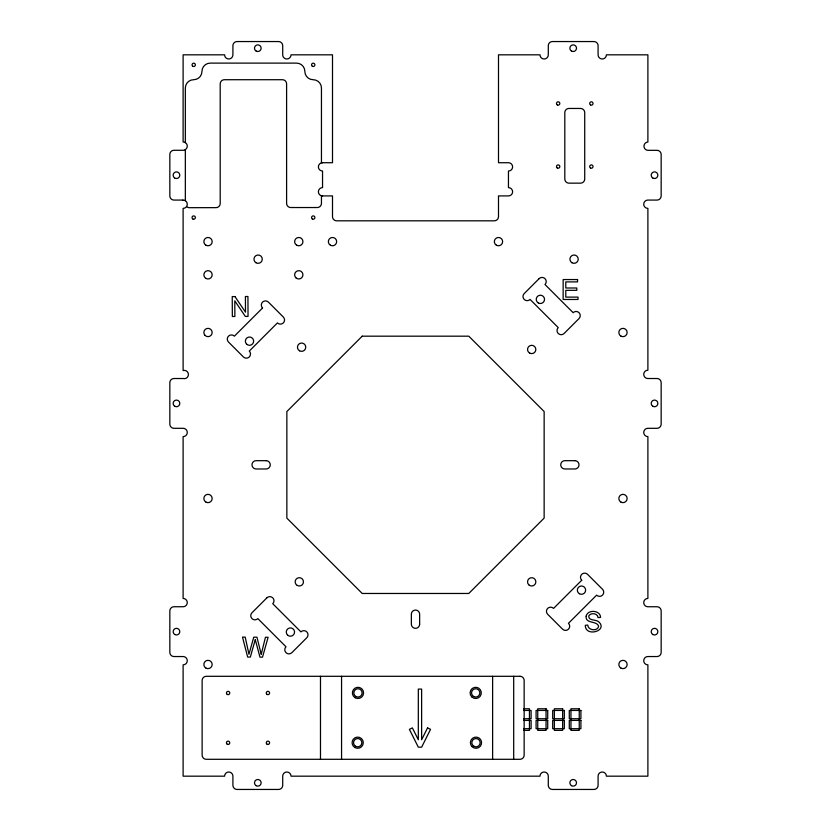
<?xml version="1.0" encoding="UTF-8"?>
<svg xmlns="http://www.w3.org/2000/svg" width="831" height="831" viewBox="0 0 831 831"><rect width="100%" height="100%" fill="white"/><g stroke="black" fill="none" stroke-linecap="round" stroke-linejoin="round"><path stroke-width="1.25" d="M182.851 200.074L173.98 200.074A4.145 4.145 0 0 1 169.836 195.919L169.836 154.421A4.145 4.145 0 0 1 173.98 150.276L183.111 150.276A4.145 4.145 0 0 0 187.266 146.121A4.145 4.145 0 0 0 183.111 141.976L183.111 54.825L224.609 54.825A4.145 4.145 0 0 0 228.764 58.98A4.145 4.145 0 0 0 232.909 54.825L232.909 45.695A4.145 4.145 0 0 1 237.064 41.55L278.562 41.55A4.145 4.145 0 0 1 282.706 45.695L282.706 54.825A4.145 4.145 0 0 0 286.861 58.98A4.145 4.145 0 0 0 291.006 54.825L332.504 54.825L332.504 162.72L321.452 162.72L321.452 88.013A8.3 8.3 0 0 0 313.152 79.714A8.3 8.3 0 0 1 304.852 71.414A8.3 8.3 0 0 0 296.553 63.114L210.243 63.114A8.3 8.3 0 0 0 201.943 71.414A8.3 8.3 0 0 1 193.644 79.714A8.3 8.3 0 0 0 185.344 88.013L185.344 142.62M523.53 708.781L529.451 708.781L529.451 730.366L523.53 730.366M523.53 710.443L531.113 710.443L531.113 718.742L523.53 718.742M523.53 720.404L531.113 720.404L531.113 728.704L523.53 728.704M513.693 676.299L513.693 759.295M492.617 676.299L492.617 759.295M341.562 676.299L341.562 759.295M320.486 676.299L320.486 759.295M185.344 149.622L185.344 200.718M182.986 200.074A4.145 4.145 0 0 1 187.266 204.156A4.145 4.145 0 0 1 183.111 208.373L183.111 370.543A4.145 4.145 0 0 1 188.429 374.532A4.145 4.145 0 0 1 183.111 378.51L173.98 378.51A4.145 4.145 0 0 0 169.836 382.665L169.836 424.163A4.145 4.145 0 0 0 173.98 428.308L183.111 428.308A4.145 4.145 0 0 1 187.266 432.463A4.145 4.145 0 0 1 183.111 436.607L183.111 598.445A4.145 4.145 0 0 1 187.266 602.6A4.145 4.145 0 0 1 183.111 606.744L173.98 606.744A4.145 4.145 0 0 0 169.836 610.899L169.836 652.397A4.145 4.145 0 0 0 173.98 656.542L183.111 656.542A4.145 4.145 0 0 1 187.266 660.697A4.145 4.145 0 0 1 183.111 664.842L183.111 776.175L224.609 776.175A4.145 4.145 0 0 1 228.764 772.02A4.145 4.145 0 0 1 232.909 776.175L232.909 785.305A4.145 4.145 0 0 0 237.064 789.45L278.562 789.45A4.145 4.145 0 0 0 282.706 785.305L282.706 776.175A4.145 4.145 0 0 1 286.861 772.02A4.145 4.145 0 0 1 291.006 776.175L539.994 776.175A4.145 4.145 0 0 1 544.139 772.02A4.145 4.145 0 0 1 548.294 776.175L548.294 785.305A4.145 4.145 0 0 0 552.438 789.45L593.936 789.45A4.145 4.145 0 0 0 598.091 785.305L598.091 776.175A4.145 4.145 0 0 1 602.236 772.02A4.145 4.145 0 0 1 606.391 776.175L647.889 776.175L647.889 664.842A4.145 4.145 0 0 1 643.734 660.697A4.145 4.145 0 0 1 647.889 656.542L657.02 656.542A4.145 4.145 0 0 0 661.164 652.397L661.164 610.899A4.145 4.145 0 0 0 657.02 606.744L647.889 606.744A4.145 4.145 0 0 1 643.734 602.6A4.145 4.145 0 0 1 647.889 598.445L647.889 436.607A4.145 4.145 0 0 1 643.734 432.463A4.145 4.145 0 0 1 647.889 428.308L657.02 428.308A4.145 4.145 0 0 0 661.164 424.163L661.164 382.665A4.145 4.145 0 0 0 657.02 378.51L647.889 378.51A4.145 4.145 0 0 1 643.734 374.365A4.145 4.145 0 0 1 647.889 370.211L647.889 208.373A4.145 4.145 0 0 1 643.734 204.218A4.145 4.145 0 0 1 647.889 200.074L657.092 200.074A4.145 4.145 0 0 0 661.164 195.919L661.164 154.473A4.145 4.145 0 0 0 657.02 150.328L647.889 150.328A4.145 4.145 0 0 1 643.973 146.183A4.145 4.145 0 0 1 647.889 142.039L647.889 54.825L606.391 54.825A4.145 4.145 0 0 1 602.236 58.98A4.145 4.145 0 0 1 598.091 54.825L598.091 45.695A4.145 4.145 0 0 0 593.936 41.55L552.438 41.55A4.145 4.145 0 0 0 548.294 45.695L548.294 54.825A4.145 4.145 0 0 1 544.139 58.98A4.145 4.145 0 0 1 539.994 54.825L498.496 54.825L498.496 162.72L508.458 162.72A4.145 4.145 0 0 1 512.602 166.875A4.145 4.145 0 0 1 508.458 171.02L508.458 187.619A4.145 4.145 0 0 1 512.602 191.774A4.145 4.145 0 0 1 508.458 195.919L498.496 195.919L498.496 216.673A4.145 4.145 0 0 1 494.341 220.817L336.659 220.817A4.145 4.145 0 0 1 332.504 216.673L332.504 195.919L321.452 195.919L321.452 203.377A4.145 4.145 0 0 1 317.307 207.532L290.746 207.532A4.145 4.145 0 0 1 286.602 203.377L286.602 83.869A4.145 4.145 0 0 0 282.447 79.714L224.349 79.714A4.145 4.145 0 0 0 220.205 83.869L220.205 203.502A4.145 4.145 0 0 1 216.06 207.646L189.499 207.688A4.145 4.145 0 0 1 186.58 206.504M322.542 162.72A4.145 4.145 0 0 0 318.398 166.875A4.145 4.145 0 0 0 322.542 171.02L322.542 187.619A4.145 4.145 0 0 0 318.398 191.774A4.145 4.145 0 0 0 322.542 195.919M586.135 616.187C585.159 624.112 597.063 620.445 598.621 626.294C597.728 631.602 587.829 630.469 587.787 625.078L585.304 625.296C585.242 637.689 608.884 630.667 598.497 621.598C595.723 619.396 588.057 620.882 588.774 615.844C590.727 612.395 597.832 613.143 598.029 617.578L600.564 617.391C600.439 610.037 587.527 609.185 586.135 616.187M261.464 653.28L261.225 654.361L256.945 637.2L253.767 637.18L248.957 654.277L245.207 637.117L242.507 637.097L247.648 657.051L250.339 657.072L255.273 639.59A59.957 59.957 0 0 0 255.719 641.345L259.968 657.144L262.513 657.155L268.112 637.273L265.463 637.263L261.464 653.28M427.57 727.883L421.629 739.756L421.629 689.086L418.315 689.086L418.315 739.756L412.373 727.883L409.403 729.358L418.315 747.183L421.629 747.183L430.541 729.358L427.57 727.883M262.544 308L234.373 336.171A4.145 4.145 0 0 0 228.504 336.171A4.145 4.145 0 0 0 228.504 342.04L243.41 356.946A4.145 4.145 0 0 0 249.279 356.946A4.145 4.145 0 0 0 249.279 351.077L277.45 322.906A4.145 4.145 0 0 0 283.319 322.906A4.145 4.145 0 0 0 283.319 317.037L268.413 302.131A4.145 4.145 0 0 0 262.544 302.131A4.145 4.145 0 0 0 262.544 308M362.212 336.181L286.861 411.542L286.861 518.108L362.212 593.469L468.788 593.469L544.139 518.108L544.139 411.542L468.788 336.181L362.212 336.181M539.122 278.655L524.216 293.561A4.145 4.145 0 0 0 524.216 299.43A4.145 4.145 0 0 0 530.085 299.43L558.245 327.601A4.145 4.145 0 0 0 558.245 333.47A4.145 4.145 0 0 0 564.114 333.47L579.02 318.564A4.145 4.145 0 0 0 579.02 312.695A4.145 4.145 0 0 0 573.151 312.695L544.991 284.524A4.145 4.145 0 0 0 544.991 278.655A4.145 4.145 0 0 0 539.122 278.655M266.886 597.842L251.98 612.748A4.145 4.145 0 0 0 251.98 618.617A4.145 4.145 0 0 0 257.849 618.617L286.009 646.788A4.145 4.145 0 0 0 286.009 652.657A4.145 4.145 0 0 0 291.878 652.657L306.784 637.751A4.145 4.145 0 0 0 306.784 631.882A4.145 4.145 0 0 0 300.915 631.882L272.755 603.711A4.145 4.145 0 0 0 272.755 597.842A4.145 4.145 0 0 0 266.886 597.842M581.721 580.235L553.55 608.406A4.145 4.145 0 0 0 547.681 608.406A4.145 4.145 0 0 0 547.681 614.275L562.587 629.181A4.145 4.145 0 0 0 568.456 629.181A4.145 4.145 0 0 0 568.456 623.312L596.627 595.141A4.145 4.145 0 0 0 602.496 595.141A4.145 4.145 0 0 0 602.496 589.272L587.59 574.366A4.145 4.145 0 0 0 581.721 574.366A4.145 4.145 0 0 0 581.721 580.235M234.944 296.574L232.244 296.584L232.348 316.507L234.882 316.497L234.789 300.843L245.342 316.434L248.043 316.414L247.929 296.501L245.405 296.511L245.498 312.155L234.944 296.574M580.578 108.456L568.955 108.456A4.145 4.145 0 0 0 564.81 112.611L564.81 179.008A4.145 4.145 0 0 0 568.955 183.152L580.578 183.152A4.145 4.145 0 0 0 584.723 179.008L584.723 112.611A4.145 4.145 0 0 0 580.578 108.456M577.555 279.548L563.148 279.548L563.148 299.472L578.012 299.472L578.012 297.114L565.786 297.114L565.786 290.341L576.807 290.341L576.807 288.004L565.786 288.004L565.786 281.896L577.555 281.896L577.555 279.548M266.107 460.675L256.145 460.675A4.145 4.145 0 0 0 252.001 464.83A4.145 4.145 0 0 0 256.145 468.975L266.107 468.975A4.145 4.145 0 0 0 270.262 464.83A4.145 4.145 0 0 0 266.107 460.675M574.855 460.675L564.893 460.675A4.145 4.145 0 0 0 560.738 464.83A4.145 4.145 0 0 0 564.893 468.975L574.855 468.975A4.145 4.145 0 0 0 578.999 464.83A4.145 4.145 0 0 0 574.855 460.675M520.009 676.299L206.285 676.299A4.145 4.145 0 0 0 202.13 680.454L202.13 755.15A4.145 4.145 0 0 0 206.285 759.295L520.009 759.295A4.145 4.145 0 0 0 524.153 755.15L524.153 680.454A4.145 4.145 0 0 0 520.009 676.299M546.05 708.781L537.75 708.781L537.75 730.366L546.05 730.366L546.05 708.781M562.649 708.781L554.35 708.781L554.35 730.366L562.649 730.366L562.649 708.781M579.249 708.781L570.949 708.781L570.949 730.366L579.249 730.366L579.249 708.781M547.712 710.443L536.088 710.443L536.088 718.742L547.712 718.742L547.712 710.443M564.311 710.443L552.688 710.443L552.688 718.742L564.311 718.742L564.311 710.443M580.911 710.443L569.287 710.443L569.287 718.742L580.911 718.742L580.911 710.443M547.712 720.404L536.088 720.404L536.088 728.704L547.712 728.704L547.712 720.404M564.311 720.404L552.688 720.404L552.688 728.704L564.311 728.704L564.311 720.404M580.911 720.404L569.287 720.404L569.287 728.704L580.911 728.704L580.911 720.404M419.645 624.174L419.645 614.223A4.145 4.145 0 0 0 415.5 610.068A4.145 4.145 0 0 0 411.355 614.223L411.355 624.174A4.145 4.145 0 0 0 415.5 628.329A4.145 4.145 0 0 0 419.645 624.174M471.738 696.856A5.599 5.599 0 0 0 481.118 694.352A5.599 5.599 0 0 0 474.252 687.486A5.599 5.599 0 0 0 471.738 696.856M472.029 746.654A5.599 5.599 0 0 0 481.398 744.15A5.599 5.599 0 0 0 474.543 737.284A5.599 5.599 0 0 0 472.029 746.654M355.18 697.749A5.599 5.599 0 0 0 363.583 692.898A5.599 5.599 0 0 0 355.18 688.047A5.599 5.599 0 0 0 355.18 697.749M354.889 747.547A5.599 5.599 0 0 0 363.292 742.696A5.599 5.599 0 0 0 354.889 737.845A5.599 5.599 0 0 0 354.889 747.547M267.104 694.436A1.662 1.662 0 0 0 269.597 692.992A1.662 1.662 0 0 0 267.104 691.558A1.662 1.662 0 0 0 267.104 694.436M267.104 744.233A1.662 1.662 0 0 0 269.597 742.789A1.662 1.662 0 0 0 267.104 741.356A1.662 1.662 0 0 0 267.104 744.233M227.268 694.436A1.662 1.662 0 0 0 229.761 692.992A1.662 1.662 0 0 0 227.268 691.558A1.662 1.662 0 0 0 227.268 694.436M227.268 744.233A1.662 1.662 0 0 0 229.761 742.789A1.662 1.662 0 0 0 227.268 741.356A1.662 1.662 0 0 0 227.268 744.233M174.562 177.917A3.324 3.324 0 0 0 179.776 175.486A3.324 3.324 0 0 0 175.071 172.183A3.324 3.324 0 0 0 174.562 177.917M590.529 104.914A1.662 1.662 0 0 0 593.022 103.48A1.662 1.662 0 0 0 590.529 102.036A1.662 1.662 0 0 0 590.529 104.914M590.529 167.997A1.662 1.662 0 0 0 593.022 166.553A1.662 1.662 0 0 0 590.529 165.12A1.662 1.662 0 0 0 590.529 167.997M557.331 104.914A1.662 1.662 0 0 0 559.824 103.48A1.662 1.662 0 0 0 557.331 102.036A1.662 1.662 0 0 0 557.331 104.914M557.331 167.997A1.662 1.662 0 0 0 559.824 166.553A1.662 1.662 0 0 0 557.331 165.12A1.662 1.662 0 0 0 557.331 167.997M473.628 696.492A4.145 4.145 0 0 0 479.851 692.898A4.145 4.145 0 0 0 473.628 689.304A4.145 4.145 0 0 0 473.628 696.492M473.919 746.29A4.145 4.145 0 0 0 480.141 742.696A4.145 4.145 0 0 0 473.919 739.102A4.145 4.145 0 0 0 473.919 746.29M355.907 696.492A4.145 4.145 0 0 0 362.129 692.898A4.145 4.145 0 0 0 355.907 689.304A4.145 4.145 0 0 0 355.907 696.492M355.616 746.29A4.145 4.145 0 0 0 361.838 742.696A4.145 4.145 0 0 0 355.616 739.102A4.145 4.145 0 0 0 355.616 746.29M571.998 262.762A4.145 4.145 0 0 0 578.22 259.168A4.145 4.145 0 0 0 571.998 255.574A4.145 4.145 0 0 0 571.998 262.762M256.052 262.762A4.145 4.145 0 0 0 262.284 259.168A4.145 4.145 0 0 0 256.052 255.574A4.145 4.145 0 0 0 256.052 262.762M246.578 344.096A4.145 4.145 0 0 0 253.517 342.237A4.145 4.145 0 0 0 248.438 337.157A4.145 4.145 0 0 0 246.578 344.096M579.415 593.739A4.145 4.145 0 0 0 585.637 590.145A4.145 4.145 0 0 0 579.415 586.551A4.145 4.145 0 0 0 579.415 593.739M538.311 302.962A4.145 4.145 0 0 0 544.534 299.368A4.145 4.145 0 0 0 538.311 295.774A4.145 4.145 0 0 0 538.311 302.962M287.484 634.998A4.145 4.145 0 0 0 294.423 633.139A4.145 4.145 0 0 0 289.344 628.059A4.145 4.145 0 0 0 287.484 634.998M620.913 668.082A4.145 4.145 0 0 0 627.135 664.488A4.145 4.145 0 0 0 620.913 660.894A4.145 4.145 0 0 0 620.913 668.082M330.426 245.218A4.145 4.145 0 0 0 336.659 241.624A4.145 4.145 0 0 0 330.426 238.03A4.145 4.145 0 0 0 330.426 245.218M205.932 668.082A4.145 4.145 0 0 0 212.165 664.488A4.145 4.145 0 0 0 205.932 660.894A4.145 4.145 0 0 0 205.932 668.082M496.419 245.218A4.145 4.145 0 0 0 502.641 241.624A4.145 4.145 0 0 0 496.419 238.03A4.145 4.145 0 0 0 496.419 245.218M620.913 502.09A4.145 4.145 0 0 0 627.135 498.496A4.145 4.145 0 0 0 620.913 494.902A4.145 4.145 0 0 0 620.913 502.09M205.08 335.444A4.145 4.145 0 0 0 212.019 333.574A4.145 4.145 0 0 0 206.94 328.494A4.145 4.145 0 0 0 205.08 335.444M205.932 502.09A4.145 4.145 0 0 0 212.165 498.496A4.145 4.145 0 0 0 205.932 494.902A4.145 4.145 0 0 0 205.932 502.09M620.913 336.098A4.145 4.145 0 0 0 627.135 332.504A4.145 4.145 0 0 0 620.913 328.91A4.145 4.145 0 0 0 620.913 336.098M205.932 278.416A4.145 4.145 0 0 0 212.165 274.822A4.145 4.145 0 0 0 205.932 271.228A4.145 4.145 0 0 0 205.932 278.416M205.932 245.218A4.145 4.145 0 0 0 212.165 241.624A4.145 4.145 0 0 0 205.932 238.03A4.145 4.145 0 0 0 205.932 245.218M295.857 277.751A4.145 4.145 0 0 0 302.796 275.892A4.145 4.145 0 0 0 297.716 270.813A4.145 4.145 0 0 0 295.857 277.751M296.709 245.218A4.145 4.145 0 0 0 302.941 241.624A4.145 4.145 0 0 0 296.709 238.03A4.145 4.145 0 0 0 296.709 245.218M312.394 66.293A1.662 1.662 0 0 0 314.887 64.849A1.662 1.662 0 0 0 312.394 63.416A1.662 1.662 0 0 0 312.394 66.293M192.543 66.023A1.662 1.662 0 0 0 195.316 65.285A1.662 1.662 0 0 0 193.28 63.249A1.662 1.662 0 0 0 192.543 66.023M312.394 219A1.662 1.662 0 0 0 314.887 217.566A1.662 1.662 0 0 0 312.394 216.122A1.662 1.662 0 0 0 312.394 219M192.875 219A1.662 1.662 0 0 0 195.358 217.566A1.662 1.662 0 0 0 192.875 216.122A1.662 1.662 0 0 0 192.875 219M297.228 585.44A4.145 4.145 0 0 0 303.46 581.845A4.145 4.145 0 0 0 297.228 578.251A4.145 4.145 0 0 0 297.228 585.44M299.534 350.796A4.145 4.145 0 0 0 305.756 347.202A4.145 4.145 0 0 0 299.534 343.608A4.145 4.145 0 0 0 299.534 350.796M528.755 584.785A4.145 4.145 0 0 0 535.704 582.926A4.145 4.145 0 0 0 530.625 577.846A4.145 4.145 0 0 0 528.755 584.785M529.617 353.061A4.145 4.145 0 0 0 535.839 349.467A4.145 4.145 0 0 0 529.617 345.873A4.145 4.145 0 0 0 529.617 353.061M256.145 785.69A3.324 3.324 0 0 0 261.131 782.812A3.324 3.324 0 0 0 256.145 779.935A3.324 3.324 0 0 0 256.145 785.69M571.531 785.69A3.324 3.324 0 0 0 576.506 782.812A3.324 3.324 0 0 0 571.531 779.935A3.324 3.324 0 0 0 571.531 785.69M652.865 406.286A3.324 3.324 0 0 0 657.851 403.409A3.324 3.324 0 0 0 652.865 400.532A3.324 3.324 0 0 0 652.865 406.286M652.865 634.52A3.324 3.324 0 0 0 657.851 631.643A3.324 3.324 0 0 0 652.865 628.776A3.324 3.324 0 0 0 652.865 634.52M652.865 178.073A3.324 3.324 0 0 0 657.851 175.196A3.324 3.324 0 0 0 652.865 172.318A3.324 3.324 0 0 0 652.865 178.073M571.531 51.065A3.324 3.324 0 0 0 576.506 48.188A3.324 3.324 0 0 0 571.531 45.31A3.324 3.324 0 0 0 571.531 51.065M256.145 51.065A3.324 3.324 0 0 0 261.131 48.188A3.324 3.324 0 0 0 256.145 45.31A3.324 3.324 0 0 0 256.145 51.065M174.811 406.286A3.324 3.324 0 0 0 179.797 403.409A3.324 3.324 0 0 0 174.811 400.532A3.324 3.324 0 0 0 174.811 406.286M174.811 634.52A3.324 3.324 0 0 0 179.797 631.643A3.324 3.324 0 0 0 174.811 628.776A3.324 3.324 0 0 0 174.811 634.52"/></g></svg>
